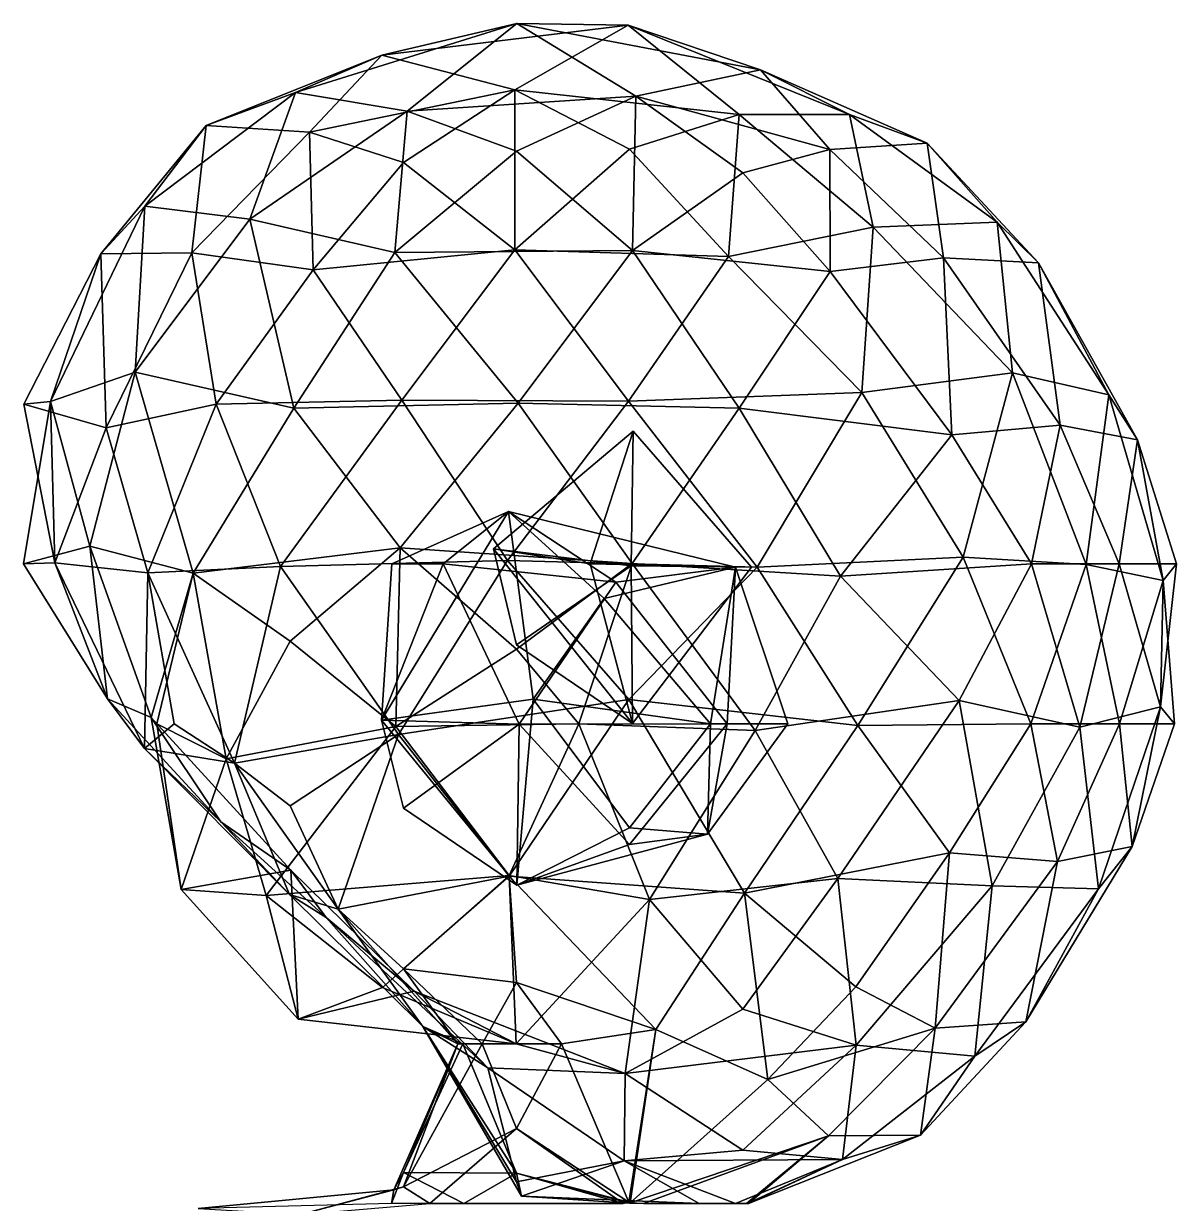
# Model space of a CAD drawing. Extents: x 290083 to 295691, y 4553739 to 4561622.
# Drawn here: x 293368.1 to 293496.5, y 4558960.4 to 4559091.9 of the extents above; entities that cross this region are included whole.
import ezdxf

# ---------------------------------------------------------------- set-up
doc = ezdxf.new("R2010")
doc.units = 0
doc.layers.add('Au_ppm_Pref_-_0_3', color=7, linetype='CONTINUOUS')

msp = doc.modelspace()

# ---------------------------------------------------------------- linework, layer by layer
at = {"layer": 'Au_ppm_Pref_-_0_3'}
for points in [[(293410.82, 4559082.12, 1733.65), (293398.39, 4559084.18, 1728.28), (293423.04, 4559091.88, 1728.25)], [(293408, 4559088.37, 1722.06), (293423.04, 4559091.88, 1728.25), (293398.39, 4559084.18, 1728.28)], [(293423.04, 4559091.88, 1728.25), (293408, 4559088.37, 1722.06), (293435.46, 4559091.69, 1722.5)], [(293435.46, 4559091.69, 1722.5), (293408, 4559088.37, 1722.06), (293422.83, 4559084.5, 1716.91)], [(293410.82, 4559082.12, 1733.65), (293423.04, 4559091.88, 1728.25), (293436.3, 4559083.79, 1733.37)], [(293435.46, 4559091.69, 1722.5), (293422.83, 4559084.5, 1716.91), (293447.83, 4559081.76, 1717.19)], [(293436.3, 4559083.79, 1733.37), (293423.04, 4559091.88, 1728.25), (293450.17, 4559086.73, 1728.1)], [(293423.04, 4559091.88, 1728.25), (293435.46, 4559091.69, 1722.5), (293450.17, 4559086.73, 1728.1)], [(293435.46, 4559091.69, 1722.5), (293460.1, 4559081.73, 1722.17), (293450.17, 4559086.73, 1728.1)], [(293460.1, 4559081.73, 1722.17), (293435.46, 4559091.69, 1722.5), (293447.83, 4559081.76, 1717.19)], [(293398.39, 4559084.18, 1728.28), (293388.46, 4559080.52, 1722.4), (293408, 4559088.37, 1722.06)], [(293399.95, 4559079.78, 1717.23), (293408, 4559088.37, 1722.06), (293388.46, 4559080.52, 1722.4)], [(293422.83, 4559084.5, 1716.91), (293408, 4559088.37, 1722.06), (293399.95, 4559079.78, 1717.23)], [(293450.17, 4559086.73, 1728.1), (293457.9, 4559077.84, 1733.23), (293436.3, 4559083.79, 1733.37)], [(293457.9, 4559077.84, 1733.23), (293450.17, 4559086.73, 1728.1), (293468.77, 4559078.54, 1728.34)], [(293468.77, 4559078.54, 1728.34), (293450.17, 4559086.73, 1728.1), (293460.1, 4559081.73, 1722.17)], [(293422.83, 4559084.5, 1716.91), (293399.95, 4559079.78, 1717.23), (293410.41, 4559076.41, 1713.42)], [(293422.83, 4559066.68, 1711.62), (293422.83, 4559084.5, 1716.91), (293410.41, 4559076.41, 1713.42)], [(293422.83, 4559066.68, 1711.62), (293435.61, 4559077.87, 1712.94), (293422.83, 4559084.5, 1716.91)], [(293447.83, 4559081.76, 1717.19), (293422.83, 4559084.5, 1716.91), (293435.61, 4559077.87, 1712.94)], [(293393.32, 4559070.07, 1735.21), (293381.6, 4559071.53, 1728.7), (293398.39, 4559084.18, 1728.28)], [(293398.39, 4559084.18, 1728.28), (293381.6, 4559071.53, 1728.7), (293388.46, 4559080.52, 1722.4)], [(293410.82, 4559082.12, 1733.65), (293393.32, 4559070.07, 1735.21), (293398.39, 4559084.18, 1728.28)], [(293410.82, 4559082.12, 1733.65), (293436.3, 4559083.79, 1733.37), (293423.01, 4559077.65, 1737.74)], [(293436.3, 4559083.79, 1733.37), (293435.92, 4559066.6, 1738.99), (293423.01, 4559077.65, 1737.74)], [(293435.92, 4559066.6, 1738.99), (293436.3, 4559083.79, 1733.37), (293448.21, 4559075.24, 1736.94)], [(293436.3, 4559083.79, 1733.37), (293457.9, 4559077.84, 1733.23), (293448.21, 4559075.24, 1736.94)], [(293409.45, 4559066.37, 1738.47), (293393.32, 4559070.07, 1735.21), (293410.82, 4559082.12, 1733.65)], [(293409.45, 4559066.37, 1738.47), (293410.82, 4559082.12, 1733.65), (293423.01, 4559077.65, 1737.74)], [(293446.63, 4559065.91, 1711.73), (293447.83, 4559081.76, 1717.19), (293435.61, 4559077.87, 1712.94)], [(293446.63, 4559065.91, 1711.73), (293462.75, 4559069.2, 1715.26), (293447.83, 4559081.76, 1717.19)], [(293447.83, 4559081.76, 1717.19), (293462.75, 4559069.2, 1715.26), (293460.1, 4559081.73, 1722.17)], [(293476.55, 4559069.76, 1722.6), (293468.77, 4559078.54, 1728.34), (293460.1, 4559081.73, 1722.17)], [(293460.1, 4559081.73, 1722.17), (293462.75, 4559069.2, 1715.26), (293476.55, 4559069.76, 1722.6)], [(293376.72, 4559066.22, 1723.24), (293388.46, 4559080.52, 1722.4), (293381.6, 4559071.53, 1728.7)], [(293376.72, 4559066.22, 1723.24), (293386.86, 4559066.33, 1716.78), (293388.46, 4559080.52, 1722.4)], [(293388.46, 4559080.52, 1722.4), (293386.86, 4559066.33, 1716.78), (293399.95, 4559079.78, 1717.23)], [(293399.95, 4559079.78, 1717.23), (293386.86, 4559066.33, 1716.78), (293400.36, 4559064.43, 1712.68)], [(293399.95, 4559079.78, 1717.23), (293400.36, 4559064.43, 1712.68), (293410.41, 4559076.41, 1713.42)], [(293422.83, 4559066.68, 1711.62), (293446.63, 4559065.91, 1711.73), (293435.61, 4559077.87, 1712.94)], [(293457.9, 4559077.84, 1733.23), (293457.95, 4559064.26, 1737.87), (293448.21, 4559075.24, 1736.94)], [(293470.57, 4559065.76, 1733.77), (293457.9, 4559077.84, 1733.23), (293468.77, 4559078.54, 1728.34)], [(293457.9, 4559077.84, 1733.23), (293470.57, 4559065.76, 1733.77), (293457.95, 4559064.26, 1737.87)], [(293470.57, 4559065.76, 1733.77), (293468.77, 4559078.54, 1728.34), (293481.15, 4559065.21, 1728.34)], [(293481.15, 4559065.21, 1728.34), (293468.77, 4559078.54, 1728.34), (293476.55, 4559069.76, 1722.6)], [(293409.45, 4559066.37, 1738.47), (293423.01, 4559077.65, 1737.74), (293435.92, 4559066.6, 1738.99)], [(293422.83, 4559066.68, 1711.62), (293410.41, 4559076.41, 1713.42), (293400.36, 4559064.43, 1712.68)], [(293435.92, 4559066.6, 1738.99), (293448.21, 4559075.24, 1736.94), (293457.95, 4559064.26, 1737.87)], [(293371.11, 4559049.75, 1728.54), (293381.6, 4559071.53, 1728.7), (293380.55, 4559053.02, 1735.39)], [(293381.6, 4559071.53, 1728.7), (293371.11, 4559049.75, 1728.54), (293376.72, 4559066.22, 1723.24)], [(293380.55, 4559053.02, 1735.39), (293381.6, 4559071.53, 1728.7), (293393.32, 4559070.07, 1735.21)], [(293398.2, 4559049.02, 1739.38), (293380.55, 4559053.02, 1735.39), (293393.32, 4559070.07, 1735.21)], [(293409.45, 4559066.37, 1738.47), (293398.2, 4559049.02, 1739.38), (293393.32, 4559070.07, 1735.21)], [(293461.49, 4559050.76, 1711.85), (293462.75, 4559069.2, 1715.26), (293446.63, 4559065.91, 1711.73)], [(293461.49, 4559050.76, 1711.85), (293478.26, 4559052.95, 1715.38), (293462.75, 4559069.2, 1715.26)], [(293478.26, 4559052.95, 1715.38), (293476.55, 4559069.76, 1722.6), (293462.75, 4559069.2, 1715.26)], [(293481.15, 4559065.21, 1728.34), (293476.55, 4559069.76, 1722.6), (293489, 4559050.51, 1722.59)], [(293478.26, 4559052.95, 1715.38), (293489, 4559050.51, 1722.59), (293476.55, 4559069.76, 1722.6)], [(293376.72, 4559066.22, 1723.24), (293371.11, 4559049.75, 1728.54), (293368.14, 4559049.46, 1722.4)], [(293376.72, 4559066.22, 1723.24), (293368.14, 4559049.46, 1722.4), (293377.29, 4559046.83, 1716.89)], [(293376.72, 4559066.22, 1723.24), (293377.29, 4559046.83, 1716.89), (293386.86, 4559066.33, 1716.78)], [(293377.29, 4559046.83, 1716.89), (293389.56, 4559049.46, 1712.57), (293386.86, 4559066.33, 1716.78)], [(293389.56, 4559049.46, 1712.57), (293400.36, 4559064.43, 1712.68), (293386.86, 4559066.33, 1716.78)], [(293409.45, 4559066.37, 1738.47), (293423.18, 4559049.57, 1740.25), (293398.2, 4559049.02, 1739.38)], [(293422.83, 4559066.68, 1711.62), (293400.36, 4559064.43, 1712.68), (293410.25, 4559049.89, 1711.08)], [(293435.92, 4559066.6, 1738.99), (293423.18, 4559049.57, 1740.25), (293409.45, 4559066.37, 1738.47)], [(293410.25, 4559049.89, 1711.08), (293435.47, 4559049.81, 1710.45), (293422.83, 4559066.68, 1711.62)], [(293422.83, 4559066.68, 1711.62), (293435.47, 4559049.81, 1710.45), (293446.63, 4559065.91, 1711.73)], [(293447.8, 4559049.02, 1739.97), (293423.18, 4559049.57, 1740.25), (293435.92, 4559066.6, 1738.99)], [(293447.8, 4559049.02, 1739.97), (293435.92, 4559066.6, 1738.99), (293457.95, 4559064.26, 1737.87)], [(293446.63, 4559065.91, 1711.73), (293435.47, 4559049.81, 1710.45), (293461.49, 4559050.76, 1711.85)], [(293470.57, 4559065.76, 1733.77), (293471.49, 4559046.06, 1738.18), (293457.95, 4559064.26, 1737.87)], [(293470.57, 4559065.76, 1733.77), (293483.55, 4559047.12, 1733.62), (293471.49, 4559046.06, 1738.18)], [(293470.57, 4559065.76, 1733.77), (293481.15, 4559065.21, 1728.34), (293483.55, 4559047.12, 1733.62)], [(293481.15, 4559065.21, 1728.34), (293492.19, 4559045.47, 1728.34), (293483.55, 4559047.12, 1733.62)], [(293492.19, 4559045.47, 1728.34), (293481.15, 4559065.21, 1728.34), (293489, 4559050.51, 1722.59)], [(293410.25, 4559049.89, 1711.08), (293400.36, 4559064.43, 1712.68), (293389.56, 4559049.46, 1712.57)], [(293447.8, 4559049.02, 1739.97), (293457.95, 4559064.26, 1737.87), (293471.49, 4559046.06, 1738.18)], [(293375.49, 4559033.62, 1734.05), (293371.11, 4559049.75, 1728.54), (293380.55, 4559053.02, 1735.39)], [(293375.49, 4559033.62, 1734.05), (293380.55, 4559053.02, 1735.39), (293386.98, 4559030.62, 1739.52)], [(293386.98, 4559030.62, 1739.52), (293380.55, 4559053.02, 1735.39), (293398.2, 4559049.02, 1739.38)], [(293472.78, 4559032.42, 1712.21), (293478.26, 4559052.95, 1715.38), (293461.49, 4559050.76, 1711.85)], [(293472.78, 4559032.42, 1712.21), (293486.46, 4559031.59, 1716.36), (293478.26, 4559052.95, 1715.38)], [(293486.46, 4559031.59, 1716.36), (293489, 4559050.51, 1722.59), (293478.26, 4559052.95, 1715.38)], [(293449.83, 4559031.28, 1710.34), (293461.49, 4559050.76, 1711.85), (293435.47, 4559049.81, 1710.45)], [(293461.49, 4559050.76, 1711.85), (293449.83, 4559031.28, 1710.34), (293472.78, 4559032.42, 1712.21)], [(293486.46, 4559031.59, 1716.36), (293495.04, 4559029.81, 1723.01), (293489, 4559050.51, 1722.59)], [(293495.04, 4559029.81, 1723.01), (293492.19, 4559045.47, 1728.34), (293489, 4559050.51, 1722.59)], [(293375.49, 4559033.62, 1734.05), (293368.11, 4559031.65, 1728.34), (293371.11, 4559049.75, 1728.54)], [(293368.11, 4559031.65, 1728.34), (293371.6, 4559031.77, 1722.26), (293371.11, 4559049.75, 1728.54)], [(293371.11, 4559049.75, 1728.54), (293371.6, 4559031.77, 1722.26), (293368.14, 4559049.46, 1722.4)], [(293368.14, 4559049.46, 1722.4), (293371.6, 4559031.77, 1722.26), (293377.29, 4559046.83, 1716.89)], [(293377.29, 4559046.83, 1716.89), (293381.95, 4559030.68, 1715.2), (293389.56, 4559049.46, 1712.57)], [(293396.74, 4559031.36, 1712.3), (293389.56, 4559049.46, 1712.57), (293381.95, 4559030.68, 1715.2)], [(293386.98, 4559030.62, 1739.52), (293398.2, 4559049.02, 1739.38), (293410.07, 4559033.45, 1741.96)], [(293410.25, 4559049.89, 1711.08), (293389.56, 4559049.46, 1712.57), (293396.74, 4559031.36, 1712.3)], [(293396.74, 4559031.36, 1712.3), (293422.02, 4559032.05, 1710.39), (293410.25, 4559049.89, 1711.08)], [(293410.07, 4559033.45, 1741.96), (293398.2, 4559049.02, 1739.38), (293423.18, 4559049.57, 1740.25)], [(293423.18, 4559049.57, 1740.25), (293435.9, 4559031.71, 1742.01), (293410.07, 4559033.45, 1741.96)], [(293435.47, 4559049.81, 1710.45), (293410.25, 4559049.89, 1711.08), (293422.02, 4559032.05, 1710.39)], [(293449.83, 4559031.28, 1710.34), (293435.47, 4559049.81, 1710.45), (293422.02, 4559032.05, 1710.39)], [(293435.9, 4559031.71, 1742.01), (293423.18, 4559049.57, 1740.25), (293447.8, 4559049.02, 1739.97)], [(293447.8, 4559049.02, 1739.97), (293459.09, 4559030.28, 1740), (293435.9, 4559031.71, 1742.01)], [(293447.8, 4559049.02, 1739.97), (293471.49, 4559046.06, 1738.18), (293459.09, 4559030.28, 1740)], [(293377.29, 4559046.83, 1716.89), (293371.6, 4559031.77, 1722.26), (293381.95, 4559030.68, 1715.2)], [(293431.21, 4559031.65, 1761.9), (293420.44, 4559033.34, 1758.07), (293436, 4559046.46, 1757.7)], [(293436, 4559046.46, 1757.7), (293420.44, 4559033.34, 1758.07), (293435.77, 4559031.44, 1751.56)], [(293449.17, 4559031.28, 1758.17), (293431.21, 4559031.65, 1761.9), (293436, 4559046.46, 1757.7)], [(293435.77, 4559031.44, 1751.56), (293449.17, 4559031.28, 1758.17), (293436, 4559046.46, 1757.7)], [(293471.49, 4559046.06, 1738.18), (293483.55, 4559047.12, 1733.62), (293480.36, 4559031.65, 1737.56)], [(293483.55, 4559047.12, 1733.62), (293490.15, 4559031.65, 1732.86), (293480.36, 4559031.65, 1737.56)], [(293483.55, 4559047.12, 1733.62), (293492.19, 4559045.47, 1728.34), (293490.15, 4559031.65, 1732.86)], [(293459.09, 4559030.28, 1740), (293471.49, 4559046.06, 1738.18), (293480.36, 4559031.65, 1737.56)], [(293492.19, 4559045.47, 1728.34), (293496.51, 4559031.65, 1728.34), (293490.15, 4559031.65, 1732.86)], [(293496.51, 4559031.65, 1728.34), (293492.19, 4559045.47, 1728.34), (293495.04, 4559029.81, 1723.01)], [(293422.11, 4559037.51, 1840.76), (293409.11, 4559031.65, 1841.19), (293407.98, 4559014.25, 1840.79)], [(293424.86, 4559016.6, 1837.05), (293422.11, 4559037.51, 1840.76), (293407.98, 4559014.25, 1840.79)], [(293409.11, 4559031.65, 1841.19), (293422.11, 4559037.51, 1840.76), (293414.84, 4559031.65, 1845.04)], [(293434.08, 4559029.61, 1845.73), (293414.84, 4559031.65, 1845.04), (293422.11, 4559037.51, 1840.76)], [(293432.77, 4559027.8, 1837.87), (293422.11, 4559037.51, 1840.76), (293424.86, 4559016.6, 1837.05)], [(293432.77, 4559027.8, 1837.87), (293447.4, 4559031.29, 1841.19), (293422.11, 4559037.51, 1840.76)], [(293434.08, 4559029.61, 1845.73), (293422.11, 4559037.51, 1840.76), (293447.4, 4559031.29, 1841.19)], [(293375.49, 4559033.62, 1734.05), (293377.45, 4559016.61, 1728.34), (293368.11, 4559031.65, 1728.34)], [(293386.98, 4559030.62, 1739.52), (293382.32, 4559014.54, 1734.27), (293375.49, 4559033.62, 1734.05)], [(293375.49, 4559033.62, 1734.05), (293382.32, 4559014.54, 1734.27), (293377.45, 4559016.61, 1728.34)], [(293410.07, 4559033.45, 1741.96), (293397.81, 4559023.03, 1743.29), (293386.98, 4559030.62, 1739.52)], [(293409.58, 4559013.54, 1744.68), (293397.81, 4559023.03, 1743.29), (293410.07, 4559033.45, 1741.96)], [(293410.07, 4559033.45, 1741.96), (293423.01, 4559022.17, 1743), (293409.58, 4559013.54, 1744.68)], [(293435.9, 4559031.71, 1742.01), (293423.01, 4559022.17, 1743), (293410.07, 4559033.45, 1741.96)], [(293431.21, 4559031.65, 1761.9), (293435.94, 4559013.86, 1758.08), (293420.44, 4559033.34, 1758.07)], [(293423.01, 4559022.64, 1755.04), (293420.44, 4559033.34, 1758.07), (293435.94, 4559013.86, 1758.08)], [(293420.44, 4559033.34, 1758.07), (293423.01, 4559022.64, 1755.04), (293435.77, 4559031.44, 1751.56)], [(293368.11, 4559031.65, 1728.34), (293377.45, 4559016.61, 1728.34), (293371.6, 4559031.77, 1722.26)], [(293377.45, 4559016.61, 1728.34), (293381.59, 4559011.1, 1722.34), (293371.6, 4559031.77, 1722.26)], [(293381.59, 4559011.1, 1722.34), (293381.95, 4559030.68, 1715.2), (293371.6, 4559031.77, 1722.26)], [(293409.85, 4559012.66, 1712.08), (293422.02, 4559032.05, 1710.39), (293396.74, 4559031.36, 1712.3)], [(293435.51, 4559016.56, 1710.6), (293422.02, 4559032.05, 1710.39), (293409.85, 4559012.66, 1712.08)], [(293449.83, 4559031.28, 1710.34), (293422.02, 4559032.05, 1710.39), (293435.51, 4559016.56, 1710.6)], [(293472.78, 4559032.42, 1712.21), (293449.83, 4559031.28, 1710.34), (293461.04, 4559013.65, 1710.95)], [(293461.04, 4559013.65, 1710.95), (293480.3, 4559013.83, 1713.22), (293472.78, 4559032.42, 1712.21)], [(293472.78, 4559032.42, 1712.21), (293480.3, 4559013.83, 1713.22), (293486.46, 4559031.59, 1716.36)], [(293381.59, 4559011.1, 1722.34), (293384.88, 4559013.83, 1716.46), (293381.95, 4559030.68, 1715.2)], [(293396.74, 4559031.36, 1712.3), (293381.95, 4559030.68, 1715.2), (293391.59, 4559009.46, 1714.98)], [(293384.88, 4559013.83, 1716.46), (293391.59, 4559009.46, 1714.98), (293381.95, 4559030.68, 1715.2)], [(293382.95, 4559013.83, 1740.22), (293382.32, 4559014.54, 1734.27), (293386.98, 4559030.62, 1739.52)], [(293382.95, 4559013.83, 1740.22), (293386.98, 4559030.62, 1739.52), (293390.67, 4559009.94, 1744.89)], [(293386.98, 4559030.62, 1739.52), (293397.81, 4559023.03, 1743.29), (293390.67, 4559009.94, 1744.89)], [(293396.74, 4559031.36, 1712.3), (293391.59, 4559009.46, 1714.98), (293409.85, 4559012.66, 1712.08)], [(293409.11, 4559031.65, 1841.19), (293414.84, 4559031.65, 1845.04), (293407.98, 4559014.25, 1840.79)], [(293414.84, 4559031.65, 1845.04), (293423.32, 4559013.81, 1847.24), (293407.98, 4559014.25, 1840.79)], [(293434.08, 4559029.61, 1845.73), (293423.32, 4559013.81, 1847.24), (293414.84, 4559031.65, 1845.04)], [(293423.01, 4559022.17, 1743), (293435.9, 4559031.71, 1742.01), (293429.95, 4559013.83, 1743.49)], [(293423.01, 4559022.64, 1755.04), (293435.94, 4559013.86, 1758.08), (293435.77, 4559031.44, 1751.56)], [(293429.95, 4559013.83, 1743.49), (293435.9, 4559031.71, 1742.01), (293449.6, 4559013.08, 1740.68)], [(293449.17, 4559031.28, 1758.17), (293435.94, 4559013.86, 1758.08), (293431.21, 4559031.65, 1761.9)], [(293432.77, 4559027.8, 1837.87), (293444.62, 4559013.83, 1836.94), (293447.4, 4559031.29, 1841.19)], [(293434.08, 4559029.61, 1845.73), (293447.4, 4559031.29, 1841.19), (293446.48, 4559013.83, 1846.31)], [(293461.04, 4559013.65, 1710.95), (293449.83, 4559031.28, 1710.34), (293435.51, 4559016.56, 1710.6)], [(293435.94, 4559013.86, 1758.08), (293449.17, 4559031.28, 1758.17), (293435.77, 4559031.44, 1751.56)], [(293449.6, 4559013.08, 1740.68), (293435.9, 4559031.71, 1742.01), (293459.09, 4559030.28, 1740)], [(293453.22, 4559013.83, 1841.19), (293447.4, 4559031.29, 1841.19), (293444.62, 4559013.83, 1836.94)], [(293447.4, 4559031.29, 1841.19), (293453.22, 4559013.83, 1841.19), (293446.48, 4559013.83, 1846.31)], [(293459.09, 4559030.28, 1740), (293480.36, 4559031.65, 1737.56), (293472.32, 4559016.45, 1738.83)], [(293472.32, 4559016.45, 1738.83), (293480.36, 4559031.65, 1737.56), (293485.77, 4559013.46, 1734.14)], [(293480.3, 4559013.83, 1713.22), (293490.19, 4559013.83, 1717.94), (293486.46, 4559031.59, 1716.36)], [(293490.15, 4559031.65, 1732.86), (293485.77, 4559013.46, 1734.14), (293480.36, 4559031.65, 1737.56)], [(293485.77, 4559013.46, 1734.14), (293490.15, 4559031.65, 1732.86), (293494.75, 4559015.74, 1727.7)], [(293495.04, 4559029.81, 1723.01), (293486.46, 4559031.59, 1716.36), (293490.19, 4559013.83, 1717.94)], [(293496.51, 4559031.65, 1728.34), (293494.75, 4559015.74, 1727.7), (293490.15, 4559031.65, 1732.86)], [(293494.75, 4559015.74, 1727.7), (293496.51, 4559031.65, 1728.34), (293495.04, 4559029.81, 1723.01)], [(293434.08, 4559029.61, 1845.73), (293446.48, 4559013.83, 1846.31), (293423.32, 4559013.81, 1847.24)], [(293472.32, 4559016.45, 1738.83), (293449.6, 4559013.08, 1740.68), (293459.09, 4559030.28, 1740)], [(293490.19, 4559013.83, 1717.94), (293496.31, 4559013.83, 1722.4), (293495.04, 4559029.81, 1723.01)], [(293495.04, 4559029.81, 1723.01), (293496.31, 4559013.83, 1722.4), (293494.75, 4559015.74, 1727.7)], [(293432.77, 4559027.8, 1837.87), (293424.86, 4559016.6, 1837.05), (293444.62, 4559013.83, 1836.94)], [(293409.58, 4559013.54, 1744.68), (293390.67, 4559009.94, 1744.89), (293397.81, 4559023.03, 1743.29)], [(293423.01, 4559022.17, 1743), (293429.95, 4559013.83, 1743.49), (293409.58, 4559013.54, 1744.68)], [(293377.45, 4559016.61, 1728.34), (293382.32, 4559014.54, 1734.27), (293390.09, 4559002.91, 1728.34)], [(293377.45, 4559016.61, 1728.34), (293390.09, 4559002.91, 1728.34), (293381.59, 4559011.1, 1722.34)], [(293424.86, 4559016.6, 1837.05), (293407.98, 4559014.25, 1840.79), (293423.05, 4558995.85, 1841.18)], [(293435.51, 4559016.56, 1710.6), (293409.85, 4559012.66, 1712.08), (293422.19, 4558996.85, 1711.94)], [(293435.51, 4559016.56, 1710.6), (293422.19, 4558996.85, 1711.94), (293448.4, 4558994.98, 1711.45)], [(293435.61, 4559002.26, 1837.33), (293424.86, 4559016.6, 1837.05), (293423.05, 4558995.85, 1841.18)], [(293444.62, 4559013.83, 1836.94), (293424.86, 4559016.6, 1837.05), (293435.61, 4559002.26, 1837.33)], [(293435.51, 4559016.56, 1710.6), (293448.4, 4558994.98, 1711.45), (293461.04, 4559013.65, 1710.95)], [(293458.81, 4558996.6, 1739.12), (293449.6, 4559013.08, 1740.68), (293472.32, 4559016.45, 1738.83)], [(293458.81, 4558996.6, 1739.12), (293472.32, 4559016.45, 1738.83), (293476.01, 4558995.77, 1735.42)], [(293485.77, 4559013.46, 1734.14), (293476.01, 4558995.77, 1735.42), (293472.32, 4559016.45, 1738.83)], [(293485.77, 4559013.46, 1734.14), (293494.75, 4559015.74, 1727.7), (293487.84, 4558995.45, 1728.23)], [(293494.75, 4559015.74, 1727.7), (293491.59, 4559000.16, 1722.4), (293487.84, 4558995.45, 1728.23)], [(293496.31, 4559013.83, 1722.4), (293491.59, 4559000.16, 1722.4), (293494.75, 4559015.74, 1727.7)], [(293384.88, 4559013.83, 1716.46), (293381.59, 4559011.1, 1722.34), (293391.59, 4559009.46, 1714.98)], [(293397.88, 4558997.53, 1734.42), (293382.32, 4559014.54, 1734.27), (293385.65, 4558995.36, 1740.09)], [(293397.88, 4558997.53, 1734.42), (293390.09, 4559002.91, 1728.34), (293382.32, 4559014.54, 1734.27)], [(293382.32, 4559014.54, 1734.27), (293382.95, 4559013.83, 1740.22), (293385.65, 4558995.36, 1740.09)], [(293382.95, 4559013.83, 1740.22), (293390.67, 4559009.94, 1744.89), (293385.65, 4558995.36, 1740.09)], [(293390.67, 4559009.94, 1744.89), (293409.58, 4559013.54, 1744.68), (293395.12, 4558994.71, 1747.23)], [(293409.58, 4559013.54, 1744.68), (293422.18, 4558996.93, 1744.86), (293395.12, 4558994.71, 1747.23)], [(293407.98, 4559014.25, 1840.79), (293423.32, 4559013.81, 1847.24), (293410.41, 4559004.42, 1844.33)], [(293407.98, 4559014.25, 1840.79), (293410.41, 4559004.42, 1844.33), (293423.05, 4558995.85, 1841.18)], [(293422.18, 4558996.93, 1744.86), (293409.58, 4559013.54, 1744.68), (293429.95, 4559013.83, 1743.49)], [(293423.32, 4559013.81, 1847.24), (293423.05, 4558995.85, 1841.18), (293410.41, 4559004.42, 1844.33)], [(293422.18, 4558996.93, 1744.86), (293429.95, 4559013.83, 1743.49), (293437.81, 4558994.26, 1741.48)], [(293435.61, 4559000.4, 1845.67), (293423.05, 4558995.85, 1841.18), (293423.32, 4559013.81, 1847.24)], [(293446.48, 4559013.83, 1846.31), (293435.61, 4559000.4, 1845.67), (293423.32, 4559013.81, 1847.24)], [(293437.81, 4558994.26, 1741.48), (293429.95, 4559013.83, 1743.49), (293449.6, 4559013.08, 1740.68)], [(293444.29, 4559001.55, 1841.19), (293435.61, 4559000.4, 1845.67), (293446.48, 4559013.83, 1846.31)], [(293444.29, 4559001.55, 1841.19), (293444.62, 4559013.83, 1836.94), (293435.61, 4559002.26, 1837.33)], [(293453.22, 4559013.83, 1841.19), (293444.29, 4559001.55, 1841.19), (293446.48, 4559013.83, 1846.31)], [(293444.29, 4559001.55, 1841.19), (293453.22, 4559013.83, 1841.19), (293444.62, 4559013.83, 1836.94)], [(293461.04, 4559013.65, 1710.95), (293448.4, 4558994.98, 1711.45), (293471.24, 4558999.47, 1712.7)], [(293461.04, 4559013.65, 1710.95), (293471.24, 4558999.47, 1712.7), (293480.3, 4559013.83, 1713.22)], [(293483.26, 4558998.5, 1717.22), (293480.3, 4559013.83, 1713.22), (293471.24, 4558999.47, 1712.7)], [(293487.84, 4558995.45, 1728.23), (293476.01, 4558995.77, 1735.42), (293485.77, 4559013.46, 1734.14)], [(293483.26, 4558998.5, 1717.22), (293490.19, 4559013.83, 1717.94), (293480.3, 4559013.83, 1713.22)], [(293483.26, 4558998.5, 1717.22), (293491.59, 4559000.16, 1722.4), (293490.19, 4559013.83, 1717.94)], [(293490.19, 4559013.83, 1717.94), (293491.59, 4559000.16, 1722.4), (293496.31, 4559013.83, 1722.4)], [(293409.85, 4559012.66, 1712.08), (293391.59, 4559009.46, 1714.98), (293397.81, 4559004.68, 1713.41)], [(293409.85, 4559012.66, 1712.08), (293397.81, 4559004.68, 1713.41), (293403.16, 4558993.18, 1715.61)], [(293409.85, 4559012.66, 1712.08), (293403.16, 4558993.18, 1715.61), (293422.19, 4558996.85, 1711.94)], [(293458.81, 4558996.6, 1739.12), (293437.81, 4558994.26, 1741.48), (293449.6, 4559013.08, 1740.68)], [(293390.09, 4559002.91, 1728.34), (293397.72, 4558994.83, 1722.32), (293381.59, 4559011.1, 1722.34)], [(293381.59, 4559011.1, 1722.34), (293397.72, 4558994.83, 1722.32), (293391.59, 4559009.46, 1714.98)], [(293390.67, 4559009.94, 1744.89), (293395.12, 4558994.71, 1747.23), (293385.65, 4558995.36, 1740.09)], [(293397.72, 4558994.83, 1722.32), (293403.16, 4558993.18, 1715.61), (293391.59, 4559009.46, 1714.98)], [(293391.59, 4559009.46, 1714.98), (293403.16, 4558993.18, 1715.61), (293397.81, 4559004.68, 1713.41)], [(293397.88, 4558997.53, 1734.42), (293401.81, 4558992.25, 1728.34), (293390.09, 4559002.91, 1728.34)], [(293390.09, 4559002.91, 1728.34), (293401.81, 4558992.25, 1728.34), (293397.72, 4558994.83, 1722.32)], [(293444.29, 4559001.55, 1841.19), (293435.61, 4559002.26, 1837.33), (293423.05, 4558995.85, 1841.18)], [(293435.61, 4559000.4, 1845.67), (293444.29, 4559001.55, 1841.19), (293423.05, 4558995.85, 1841.18)], [(293448.4, 4558994.98, 1711.45), (293460.81, 4558984.51, 1712.63), (293471.24, 4558999.47, 1712.7)], [(293469.66, 4558979.93, 1717.13), (293471.24, 4558999.47, 1712.7), (293460.81, 4558984.51, 1712.63)], [(293469.66, 4558979.93, 1717.13), (293483.26, 4558998.5, 1717.22), (293471.24, 4558999.47, 1712.7)], [(293483.26, 4558998.5, 1717.22), (293479.73, 4558980.61, 1722.4), (293491.59, 4559000.16, 1722.4)], [(293491.59, 4559000.16, 1722.4), (293479.73, 4558980.61, 1722.4), (293487.84, 4558995.45, 1728.23)], [(293469.66, 4558979.93, 1717.13), (293479.73, 4558980.61, 1722.4), (293483.26, 4558998.5, 1717.22)], [(293397.88, 4558997.53, 1734.42), (293385.65, 4558995.36, 1740.09), (293398.71, 4558980.92, 1740.71)], [(293422.18, 4558996.93, 1744.86), (293408.09, 4558984.44, 1745.17), (293395.12, 4558994.71, 1747.23)], [(293397.88, 4558997.53, 1734.42), (293398.71, 4558980.92, 1740.71), (293411.6, 4558984.04, 1734.57)], [(293397.88, 4558997.53, 1734.42), (293411.6, 4558984.04, 1734.57), (293401.81, 4558992.25, 1728.34)], [(293422.19, 4558996.85, 1711.94), (293403.16, 4558993.18, 1715.61), (293410.41, 4558986.54, 1713.31)], [(293408.09, 4558984.44, 1745.17), (293422.18, 4558996.93, 1744.86), (293422.96, 4558978.19, 1740.24)], [(293423.01, 4558985.01, 1714.19), (293422.19, 4558996.85, 1711.94), (293410.41, 4558986.54, 1713.31)], [(293437.81, 4558994.26, 1741.48), (293422.96, 4558978.19, 1740.24), (293422.18, 4558996.93, 1744.86)], [(293423.01, 4558985.01, 1714.19), (293438.52, 4558979.78, 1712.42), (293422.19, 4558996.85, 1711.94)], [(293422.19, 4558996.85, 1711.94), (293438.52, 4558979.78, 1712.42), (293448.4, 4558994.98, 1711.45)], [(293448.21, 4558982.03, 1738.94), (293437.81, 4558994.26, 1741.48), (293458.81, 4558996.6, 1739.12)], [(293458.81, 4558996.6, 1739.12), (293460.84, 4558978.03, 1734.4), (293448.21, 4558982.03, 1738.94)], [(293476.01, 4558995.77, 1735.42), (293460.84, 4558978.03, 1734.4), (293458.81, 4558996.6, 1739.12)], [(293395.12, 4558994.71, 1747.23), (293398.71, 4558980.92, 1740.71), (293385.65, 4558995.36, 1740.09)], [(293448.4, 4558994.98, 1711.45), (293438.52, 4558979.78, 1712.42), (293451.01, 4558974.21, 1713.82)], [(293448.4, 4558994.98, 1711.45), (293451.01, 4558974.21, 1713.82), (293460.81, 4558984.51, 1712.63)], [(293460.84, 4558978.03, 1734.4), (293476.01, 4558995.77, 1735.42), (293474.06, 4558976.79, 1728.25)], [(293474.06, 4558976.79, 1728.25), (293476.01, 4558995.77, 1735.42), (293487.84, 4558995.45, 1728.23)], [(293474.06, 4558976.79, 1728.25), (293487.84, 4558995.45, 1728.23), (293479.73, 4558980.61, 1722.4)], [(293395.12, 4558994.71, 1747.23), (293408.09, 4558984.44, 1745.17), (293398.71, 4558980.92, 1740.71)], [(293401.81, 4558992.25, 1728.34), (293412.59, 4558980.11, 1722.76), (293397.72, 4558994.83, 1722.32)], [(293403.16, 4558993.18, 1715.61), (293397.72, 4558994.83, 1722.32), (293412.59, 4558980.11, 1722.76)], [(293435.12, 4558974.88, 1735.15), (293422.96, 4558978.19, 1740.24), (293437.81, 4558994.26, 1741.48)], [(293435.12, 4558974.88, 1735.15), (293437.81, 4558994.26, 1741.48), (293448.21, 4558982.03, 1738.94)], [(293412.59, 4558980.11, 1722.76), (293416.47, 4558978.19, 1716.46), (293403.16, 4558993.18, 1715.61)], [(293416.47, 4558978.19, 1716.46), (293410.41, 4558986.54, 1713.31), (293403.16, 4558993.18, 1715.61)], [(293401.81, 4558992.25, 1728.34), (293411.6, 4558984.04, 1734.57), (293419.8, 4558975.49, 1729.45)], [(293412.59, 4558980.11, 1722.76), (293401.81, 4558992.25, 1728.34), (293419.8, 4558975.49, 1729.45)], [(293423.01, 4558985.01, 1714.19), (293410.41, 4558986.54, 1713.31), (293419.18, 4558978.19, 1714.66)], [(293416.47, 4558978.19, 1716.46), (293419.18, 4558978.19, 1714.66), (293410.41, 4558986.54, 1713.31)], [(293398.71, 4558980.92, 1740.71), (293408.09, 4558984.44, 1745.17), (293422.96, 4558978.19, 1740.24)], [(293423.01, 4558985.01, 1714.19), (293419.18, 4558978.19, 1714.66), (293428.02, 4558978.19, 1714.11)], [(293423.01, 4558985.01, 1714.19), (293428.02, 4558978.19, 1714.11), (293438.52, 4558979.78, 1712.42)], [(293460.81, 4558984.51, 1712.63), (293451.01, 4558974.21, 1713.82), (293469.66, 4558979.93, 1717.13)], [(293411.6, 4558984.04, 1734.57), (293398.71, 4558980.92, 1740.71), (293422.96, 4558978.19, 1740.24)], [(293411.6, 4558984.04, 1734.57), (293422.96, 4558978.19, 1740.24), (293435.12, 4558974.88, 1735.15)], [(293435.12, 4558974.88, 1735.15), (293419.8, 4558975.49, 1729.45), (293411.6, 4558984.04, 1734.57)], [(293435.12, 4558974.88, 1735.15), (293448.21, 4558982.03, 1738.94), (293460.84, 4558978.03, 1734.4)], [(293479.73, 4558980.61, 1722.4), (293468.01, 4558968.01, 1722.4), (293474.06, 4558976.79, 1728.25)], [(293468.01, 4558968.01, 1722.4), (293479.73, 4558980.61, 1722.4), (293469.66, 4558979.93, 1717.13)], [(293412.59, 4558980.11, 1722.76), (293419.8, 4558975.49, 1729.45), (293423.01, 4558962.8, 1723.21)], [(293412.59, 4558980.11, 1722.76), (293423.01, 4558962.8, 1723.21), (293423.58, 4558961.18, 1722.4)], [(293412.59, 4558980.11, 1722.76), (293423.58, 4558961.18, 1722.4), (293423.01, 4558963.75, 1721.28)], [(293412.59, 4558980.11, 1722.76), (293423.01, 4558963.75, 1721.28), (293417.04, 4558978.19, 1719.28)], [(293412.59, 4558980.11, 1722.76), (293417.04, 4558978.19, 1719.28), (293416.47, 4558978.19, 1716.46)], [(293435.52, 4558960.51, 1716.46), (293438.52, 4558979.78, 1712.42), (293428.02, 4558978.19, 1714.11)], [(293435.52, 4558960.51, 1716.46), (293435.67, 4558960.45, 1716.46), (293438.52, 4558979.78, 1712.42)], [(293435.67, 4558960.45, 1716.46), (293451.01, 4558974.21, 1713.82), (293438.52, 4558979.78, 1712.42)], [(293457.77, 4558967.93, 1717.55), (293469.66, 4558979.93, 1717.13), (293451.01, 4558974.21, 1713.82)], [(293468.01, 4558968.01, 1722.4), (293469.66, 4558979.93, 1717.13), (293457.77, 4558967.93, 1717.55)], [(293410.41, 4558963.85, 1717.62), (293409.33, 4558961.91, 1716.46), (293416.47, 4558978.19, 1716.46)], [(293416.47, 4558978.19, 1716.46), (293409.33, 4558961.91, 1716.46), (293410.41, 4558962.25, 1715.84)], [(293410.41, 4558963.85, 1717.62), (293417.04, 4558978.19, 1719.28), (293423.01, 4558963.75, 1721.28)], [(293410.41, 4558963.85, 1717.62), (293416.47, 4558978.19, 1716.46), (293417.04, 4558978.19, 1719.28)], [(293416.47, 4558978.19, 1716.46), (293410.41, 4558962.25, 1715.84), (293419.18, 4558978.19, 1714.66)], [(293410.41, 4558962.25, 1715.84), (293423.01, 4558968.75, 1713.32), (293419.18, 4558978.19, 1714.66)], [(293428.02, 4558978.19, 1714.11), (293419.18, 4558978.19, 1714.66), (293423.01, 4558968.75, 1713.32)], [(293435.52, 4558960.51, 1716.46), (293428.02, 4558978.19, 1714.11), (293423.01, 4558968.75, 1713.32)], [(293435.12, 4558974.88, 1735.15), (293460.84, 4558978.03, 1734.4), (293448.21, 4558966.31, 1732.3)], [(293459.31, 4558965.27, 1727.42), (293448.21, 4558966.31, 1732.3), (293460.84, 4558978.03, 1734.4)], [(293459.31, 4558965.27, 1727.42), (293460.84, 4558978.03, 1734.4), (293474.06, 4558976.79, 1728.25)], [(293459.31, 4558965.27, 1727.42), (293474.06, 4558976.79, 1728.25), (293468.01, 4558968.01, 1722.4)], [(293435.01, 4558965.13, 1728.74), (293419.8, 4558975.49, 1729.45), (293435.12, 4558974.88, 1735.15)], [(293419.8, 4558975.49, 1729.45), (293435.01, 4558965.13, 1728.74), (293423.01, 4558962.8, 1723.21)], [(293435.01, 4558965.13, 1728.74), (293435.12, 4558974.88, 1735.15), (293448.21, 4558966.31, 1732.3)], [(293435.67, 4558960.45, 1716.46), (293457.77, 4558967.93, 1717.55), (293451.01, 4558974.21, 1713.82)], [(293410.41, 4558962.25, 1715.84), (293413.34, 4558960.37, 1715.08), (293423.01, 4558968.75, 1713.32)], [(293434.91, 4558960.37, 1716.46), (293423.01, 4558968.75, 1713.32), (293413.34, 4558960.37, 1715.08)], [(293434.91, 4558960.37, 1716.46), (293435.52, 4558960.51, 1716.46), (293423.01, 4558968.75, 1713.32)], [(293437.15, 4558960.37, 1717.19), (293457.77, 4558967.93, 1717.55), (293435.67, 4558960.45, 1716.46)], [(293437.15, 4558960.37, 1717.19), (293448.62, 4558960.37, 1722.21), (293457.77, 4558967.93, 1717.55)], [(293448.84, 4558960.37, 1722.4), (293457.77, 4558967.93, 1717.55), (293448.62, 4558960.37, 1722.21)], [(293448.84, 4558960.37, 1722.4), (293459.31, 4558965.27, 1727.42), (293468.01, 4558968.01, 1722.4)], [(293448.84, 4558960.37, 1722.4), (293468.01, 4558968.01, 1722.4), (293457.77, 4558967.93, 1717.55)], [(293435.01, 4558965.13, 1728.74), (293448.21, 4558966.31, 1732.3), (293459.31, 4558965.27, 1727.42)], [(293423.58, 4558961.18, 1722.4), (293423.01, 4558962.8, 1723.21), (293435.01, 4558965.13, 1728.74)], [(293443.35, 4558960.37, 1722.4), (293423.58, 4558961.18, 1722.4), (293435.01, 4558965.13, 1728.74)], [(293447.41, 4558960.37, 1722.78), (293435.01, 4558965.13, 1728.74), (293459.31, 4558965.27, 1727.42)], [(293443.35, 4558960.37, 1722.4), (293435.01, 4558965.13, 1728.74), (293447.41, 4558960.37, 1722.78)], [(293447.41, 4558960.37, 1722.78), (293459.31, 4558965.27, 1727.42), (293448.73, 4558960.37, 1722.65)], [(293448.84, 4558960.37, 1722.4), (293448.73, 4558960.37, 1722.65), (293459.31, 4558965.27, 1727.42)], [(293410.41, 4558963.85, 1717.62), (293409.09, 4558960.37, 1717.09), (293409.33, 4558961.91, 1716.46)], [(293410.41, 4558963.85, 1717.62), (293417.15, 4558960.37, 1719.64), (293409.09, 4558960.37, 1717.09)], [(293410.41, 4558963.85, 1717.62), (293423.01, 4558963.75, 1721.28), (293417.15, 4558960.37, 1719.64)], [(293434.91, 4558960.37, 1716.46), (293417.15, 4558960.37, 1719.64), (293423.01, 4558963.75, 1721.28)], [(293434.91, 4558960.37, 1716.46), (293423.01, 4558963.75, 1721.28), (293435.52, 4558960.51, 1716.46)], [(293423.01, 4558963.75, 1721.28), (293423.58, 4558961.18, 1722.4), (293435.61, 4558960.4, 1716.47)], [(293423.01, 4558963.75, 1721.28), (293435.61, 4558960.4, 1716.47), (293435.52, 4558960.51, 1716.46)], [(293409.33, 4558961.91, 1716.46), (293398.97, 4558959.15, 1710.83), (293410.41, 4558962.25, 1715.84)], [(293410.41, 4558962.25, 1715.84), (293398.97, 4558959.15, 1710.83), (293413.34, 4558960.37, 1715.08)], [(293409.33, 4558961.91, 1716.46), (293409.09, 4558960.37, 1717.09), (293387.57, 4558959.81, 1716.46)], [(293409.33, 4558961.91, 1716.46), (293387.57, 4558959.81, 1716.46), (293398.97, 4558959.15, 1710.83)], [(293443.35, 4558960.37, 1722.4), (293435.61, 4558960.4, 1716.47), (293423.58, 4558961.18, 1722.4)], [(293435.52, 4558960.51, 1716.46), (293435.61, 4558960.4, 1716.47), (293435.67, 4558960.45, 1716.46)], [(293435.61, 4558960.4, 1716.47), (293437.15, 4558960.37, 1717.19), (293435.67, 4558960.45, 1716.46)], [(293443.35, 4558960.37, 1722.4), (293437.15, 4558960.37, 1717.19), (293435.61, 4558960.4, 1716.47)]]:
    msp.add_3dface(points, dxfattribs=at)

doc.saveas('drawing.dxf')
